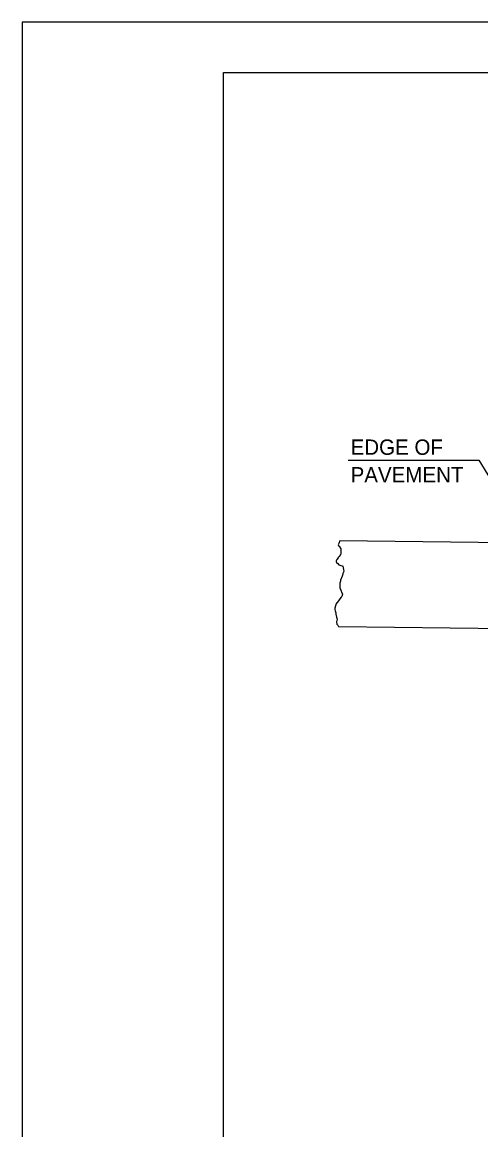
# Model space of a CAD drawing. Extents: x 0 to 2.83, y 0 to 1.83.
# Drawn here: x 0 to 0.379, y 0.917 to 1.833 of the extents above; entities that cross this region are included whole.
import ezdxf

# ---------------------------------------------------------------- set-up
doc = ezdxf.new("R2010")
doc.units = 0
for name, color, linetype in [('RD_Pr_Roadway_Items', 7, 'Continuous'), ('RD_Pr_Roadway_Notes', 7, 'Continuous'), ('SH_General_Details', 7, 'Continuous'), ('SH_Printer_Plotting_Border', 7, 'Continuous')]:
    doc.layers.add(name, color=color, linetype=linetype)

msp = doc.modelspace()

# ---------------------------------------------------------------- linework, layer by layer
at = {"layer": 'RD_Pr_Roadway_Items'}
for p, q in [((0.41968, 1.40231), (0.2629, 1.40408)), ((0.41884, 1.33106), (0.26209, 1.33283))]:
    msp.add_line(p, q, dxfattribs=at)
msp.add_lwpolyline([(0.2629, 1.40408), (0.26192, 1.40186), (0.26134, 1.4009), (0.26172, 1.39994), (0.2623, 1.39955), (0.26365, 1.39744), (0.26365, 1.39513), (0.26365, 1.39318), (0.26307, 1.39261), (0.26251, 1.39106), (0.26211, 1.39087), (0.26153, 1.3903), (0.26153, 1.38993), (0.26038, 1.38876), (0.26038, 1.38856), (0.2598, 1.38741), (0.2598, 1.38684), (0.26021, 1.38626), (0.26114, 1.38529), (0.26192, 1.38414), (0.26365, 1.38356), (0.26483, 1.38337), (0.2654, 1.38318), (0.26598, 1.38029), (0.26617, 1.37875), (0.2654, 1.37719), (0.2654, 1.37664), (0.26483, 1.37488), (0.26346, 1.37142), (0.26327, 1.37084), (0.26288, 1.36911), (0.26288, 1.36507), (0.26365, 1.36315), (0.26403, 1.36257), (0.26422, 1.36178), (0.26502, 1.36007), (0.26442, 1.35812), (0.26403, 1.35755), (0.26288, 1.35601), (0.26172, 1.35447), (0.25961, 1.35158), (0.25942, 1.3512), (0.25922, 1.35023), (0.25865, 1.34829), (0.25865, 1.34715), (0.25903, 1.34617), (0.25961, 1.34446), (0.25961, 1.34329), (0.26021, 1.34079), (0.26057, 1.33925), (0.26021, 1.33713), (0.26038, 1.33521), (0.26114, 1.33444), (0.26153, 1.33386), (0.26172, 1.33328), (0.26209, 1.33283)], dxfattribs=at)
at = {"layer": 'RD_Pr_Roadway_Notes'}
for p, q in [((0.26965, 1.47085), (0.37791, 1.47085)), ((0.37791, 1.47085), (0.41968, 1.40231))]:
    msp.add_line(p, q, dxfattribs=at)
at = {"layer": 'SH_General_Details'}
for p, q in [((0, 1.83333), (0, 0)), ((2.83332, 1.83333), (0, 1.83333))]:
    msp.add_line(p, q, dxfattribs=at)
msp.add_lwpolyline([(0.16667, 1.79166), (2.79166, 1.79166), (2.79166, 0.04167), (0.16667, 0.04167)], close=True, dxfattribs=at)
at = {"layer": 'SH_Printer_Plotting_Border'}
msp.add_lwpolyline([(0, 0), (2.83332, 0), (2.83332, 1.83333), (0, 1.83333)], close=True, dxfattribs=at)

# ---------------------------------------------------------------- texts
at = {"layer": 'RD_Pr_Roadway_Notes'}
for s, p in [('EDGE OF', (0.27172, 1.47527)), ('PAVEMENT', (0.27172, 1.45241))]:
    msp.add_text(s, height=0.0127, dxfattribs=at).set_placement(p)

doc.saveas('drawing.dxf')
